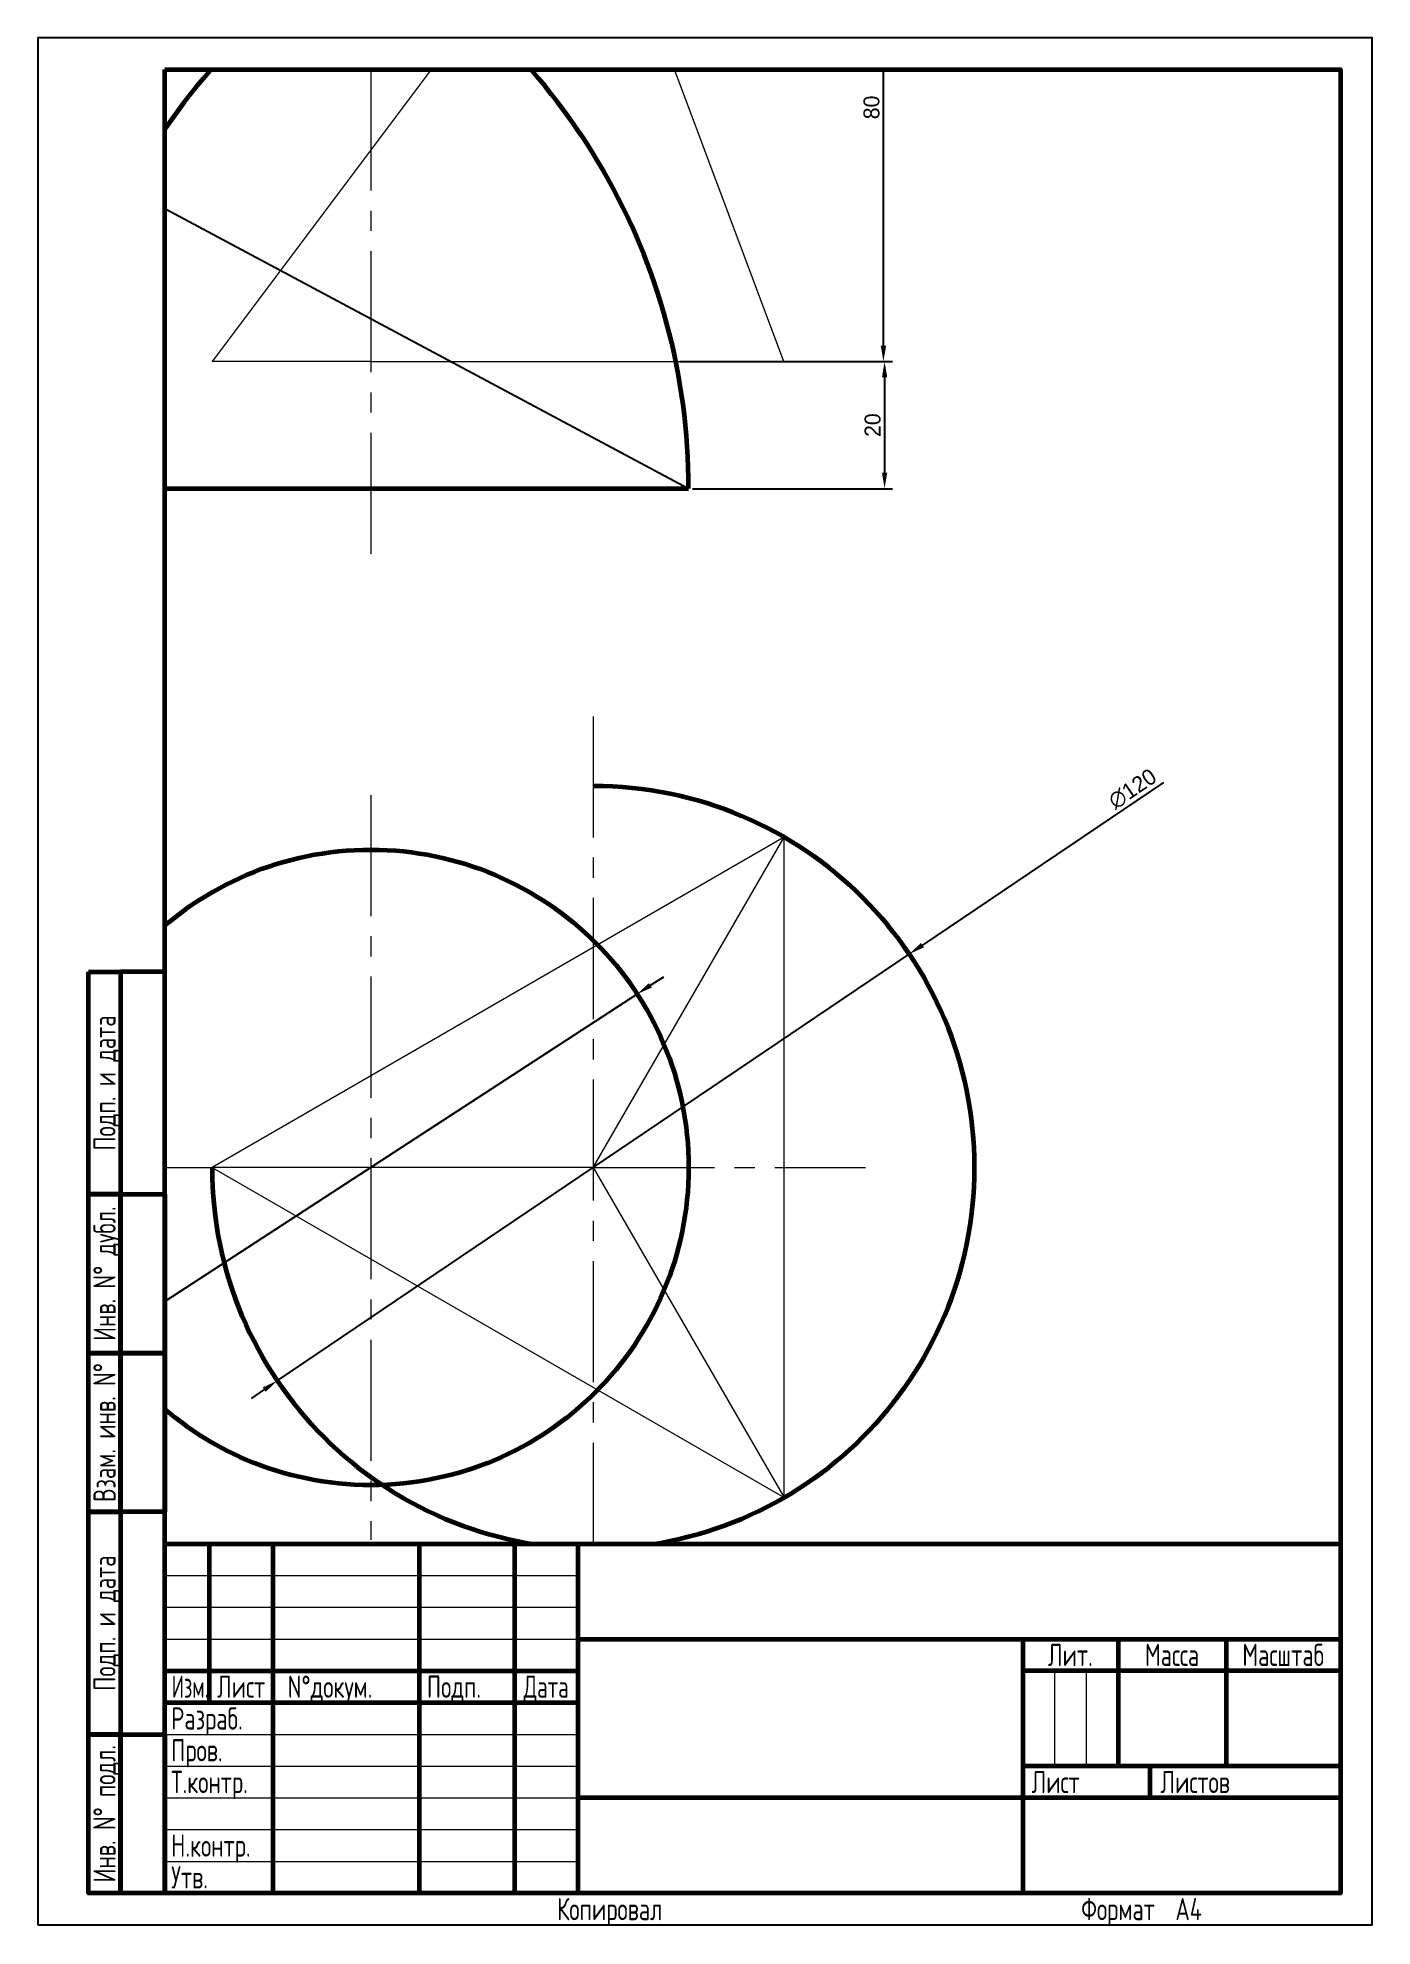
# Paper-space layout 'А4' of a CAD drawing. Header units: millimetres. Extents: x -3 to 207, y -3 to 294.
# The model-space entities are those that its viewports show. They can reach past a viewport. Long polylines and large blocks are cut down to what shows.
import ezdxf
from ezdxf.enums import TextEntityAlignment as Align

# ---------------------------------------------------------------- set-up
doc = ezdxf.new("R2010")
doc.units = ezdxf.units.MM
doc.linetypes.add('CENTER2', pattern=[28.575, 19.05, -3.175, 3.175, -3.175])
doc.layers.add('VPORTS', color=3, linetype='Continuous', plot=False)
for name, color, linetype, lineweight in [('КОНТУР', 7, 'Continuous', 60), ('ОСИ', 20, 'CENTER2', 20), ('РАМКА', 7, 'Continuous', 60), ('ТОНКИЕ', 7, 'Continuous', 20)]:
    doc.layers.add(name, color=color, linetype=linetype, lineweight=lineweight)
doc.styles.add('СПДС', font='geniso.shx', dxfattribs={"width": 0.8})
doc.dimstyles.new('ISO-25', dxfattribs={"dimtxt": 2.5, "dimasz": 2.5, "dimexe": 1.25, "dimexo": 0.625, "dimtad": 1, "dimtxsty": 'Standard', "dimcen": 2.5, "dimadec": 0, "dimazin": 0, "dimtfac": 1, "dimtmove": 0, "dimatfit": 3, "dimfxl": 1, "dimarcsym": 0})

# ---------------------------------------------------------------- blocks, each defined once
blk = doc.blocks.new('*U3')
at = {"color": 0, "linetype": 'Continuous', "lineweight": 25}
blk.add_lwpolyline([(-210, 0), (0, 0), (0, 297), (-210, 297)], close=True, dxfattribs=at)
at = {"color": 0, "linetype": 'Continuous', "lineweight": -2}
for points in [[(-190, 292), (-5, 292), (-5, 5), (-190, 5)], [(-202, 150), (-197, 150), (-197, 115), (-202, 115)], [(-197, 115), (-190, 115), (-190, 150), (-197, 150)], [(-202, 115), (-197, 115), (-197, 90), (-202, 90)], [(-197, 115), (-190, 115), (-190, 90), (-197, 90)], [(-202, 90), (-197, 90), (-197, 65), (-202, 65)], [(-197, 90), (-190, 90), (-190, 65), (-197, 65)], [(-202, 65), (-197, 65), (-197, 30), (-202, 30)], [(-197, 30), (-190, 30), (-190, 65), (-197, 65)], [(-202, 30), (-197, 30), (-197, 5), (-202, 5)], [(-197, 30), (-190, 30), (-190, 5), (-197, 5)]]:
    blk.add_lwpolyline(points, close=True, dxfattribs=at)
at = {"color": 0, "linetype": 'Continuous', "lineweight": 20, "style": 'СПДС', "width": 0.8}
for s, p in [('Подп. и дата', (-199.5, 132.5)), ('Инв. N%%D дубл.', (-199.5, 102.5)), ('Взам. инв. N%%D', (-199.5, 77.5)), ('Подп. и дата', (-199.5, 47.5)), ('Инв. N%%D подл.', (-199.5, 17.5))]:
    blk.add_text(s, height=3.5, rotation=90, dxfattribs=at).set_placement(p, align=Align.MIDDLE_CENTER)
blk = doc.blocks.new('*U4')
at = {"color": 0, "linetype": 'Continuous', "lineweight": -2}
for p, q in [((-178, 55), (-178, 30)), ((-168, 55), (-168, 0)), ((-145, 55), (-145, 0)), ((-130, 55), (-130, 0)), ((-120, 55), (-120, 0)), ((-120, 40), (0, 40)), ((-50, 40), (-50, 0)), ((-35, 40), (-35, 20)), ((-18, 40), (-18, 20)), ((-185, 35), (-120, 35)), ((0, 35), (-50, 35)), ((-185, 30), (-120, 30)), ((0, 20), (-50, 20)), ((-30, 20), (-30, 15)), ((0, 15), (-120, 15))]:
    blk.add_line(p, q, dxfattribs=at)
at = {"color": 0, "linetype": 'Continuous', "lineweight": 20}
for p, q in [((-185, 50), (-120, 50)), ((-185, 45), (-120, 45)), ((-185, 40), (-120, 40)), ((-45, 35), (-45, 20)), ((-40, 35), (-40, 20)), ((-185, 25), (-120, 25)), ((-185, 20), (-120, 20)), ((-185, 15), (-120, 15)), ((-185, 10), (-120, 10)), ((-185, 5), (-120, 5))]:
    blk.add_line(p, q, dxfattribs=at)
at = {"color": 0, "linetype": 'Continuous', "lineweight": -2}
blk.add_lwpolyline([(-185, 55), (0, 55), (0, 0), (-185, 0)], close=True, dxfattribs=at)
at = {"color": 0, "linetype": 'Continuous', "lineweight": 20, "style": 'СПДС'}
for s, width, p in [('Лит.', 0.8, (-42.5, 37.5)), ('Масса', 0.8, (-26.5, 37.5)), ('Масштаб', 0.8, (-9, 37.5)), ('Изм.', 0.7, (-181, 32.5)), ('Лист', 0.8, (-173, 32.5)), ('N%%Dдокум.', 0.8, (-159, 32.5)), ('Подп.', 0.8, (-139.5, 32.5)), ('Дата', 0.75, (-125, 32.5)), ('Лист', 0.8, (-44.82, 17.5)), ('Листов', 0.8, (-22.86, 17.5)), ('Копировал', 0.8, (-115, -2.5)), ('Формат', 0.8, (-35, -2.5))]:
    blk.add_text(s, height=3.5, dxfattribs=dict(at, width=width)).set_placement(p, align=Align.MIDDLE_CENTER)
at = {"color": 0, "linetype": 'Continuous', "lineweight": 20, "style": 'СПДС', "flags": 8}
for tag, height, width, p in [('IZM1', 3.5, 0.8, (-181.5, 50.75)), ('LIST1', 3.5, 0.8, (-173, 50.75)), ('NDOC1', 3.5, 0.7, (-157, 50.75)), ('DAT1', 3.5, 0.6, (-125, 50.75)), ('IZM2', 3.5, 0.8, (-181.5, 45.75)), ('LIST2', 3.5, 0.8, (-173, 45.75)), ('NDOC2', 3.5, 0.7, (-157, 45.75)), ('DAT2', 3.5, 0.6, (-125, 45.75)), ('OBOZNACHEN', 5, 0.8, (-60, 45)), ('IZM3', 3.5, 0.8, (-181.5, 40.75)), ('LIST3', 3.5, 0.8, (-173, 40.75)), ('NDOC3', 3.5, 0.7, (-157, 40.75)), ('DAT3', 3.5, 0.6, (-125, 40.75)), ('IZM4', 3.5, 0.8, (-181.5, 35.75)), ('LIST4', 3.5, 0.8, (-173, 35.75)), ('NDOC4', 3.5, 0.7, (-157, 35.75)), ('DAT4', 3.5, 0.6, (-125, 35.75)), ('NAME-PRODUKT1', 3.5, 0.8, (-85, 32.5)), ('NAME-PRODUKT2', 3.5, 0.8, (-85, 28)), ('DATE1', 3.5, 0.6, (-125, 25.75)), ('NAME-PRODUKT3', 3.5, 0.8, (-85, 23.5)), ('DATE2', 3.5, 0.6, (-125, 20.75)), ('DATE3', 3.5, 0.6, (-125, 15.75)), ('NAME-DOCUMENT', 3.5, 0.8, (-84.97, 16.5)), ('DATE4', 3.5, 0.6, (-125, 10.75)), ('NAME-MAT1', 3.5, 0.8, (-85, 10)), ('DATE5', 3.5, 0.6, (-125, 5.75)), ('NAME-MAT2', 3.5, 0.8, (-85, 5.5)), ('ORGANIZATION', 5, 0.7, (-25, 5.5)), ('ORGANIZATION1', 3.5, 0.8, (-25, 8)), ('ORGANIZATION2', 3.5, 0.8, (-25, 3)), ('DATE6', 3.5, 0.6, (-125, 0.75)), ('NAME-MAT3', 3.5, 0.8, (-85, 1))]:
    blk.add_attdef(tag, text='', height=height, dxfattribs=dict(at, width=width)).set_placement(p, align=Align.CENTER)
for tag, p, width in [('JOB1', (-184, 25.75), 0.8), ('NAME1', (-167, 25.75), 0.7), ('JOB2', (-184, 20.75), 0.8), ('NAME2', (-167, 20.75), 0.7), ('JOB3', (-184, 15.75), 0.8), ('NAME3', (-167, 15.75), 0.7), ('JOB4', (-184, 10.75), 0.8), ('NAME4', (-167, 10.75), 0.7), ('JOB5', (-184, 5.75), 0.8), ('NAME5', (-167, 5.75), 0.7), ('JOB6', (-184, 0.75), 0.8), ('NAME6', (-167, 0.75), 0.7), ('FORMAT', (-25.97, -4.25), 0.8)]:
    blk.add_attdef(tag, p, '', height=3.5, dxfattribs=dict(at, width=width))
at = {"color": 0, "linetype": 'Continuous', "lineweight": 20, "style": 'СПДС', "width": 0.8, "flags": 8}
for tag, p in [('STAGE', (-47.5, 27.5)), ('MASSA', (-26.5, 27.5)), ('SCALE', (-9, 27.5)), ('LIST', (-35, 17.5)), ('LISTS', (-8.32, 17.5))]:
    blk.add_attdef(tag, text='', height=3.5, dxfattribs=at).set_placement(p, align=Align.MIDDLE_CENTER)
blk = doc.blocks.new('*D8')
at = {"layer": 'Defpoints', "color": 0, "transparency": 16777216}
for p in [(149.93, 33.12), (184.93, 20.71), (184.93, 8.6)]:
    blk.add_point(p, dxfattribs=at)
at = {"layer": 'ТОНКИЕ', "color": 0, "lineweight": -2, "transparency": 16777216}
for p, q in [((149.93, 32.5), (149.93, 7.35)), ((184.93, 20.08), (184.93, 7.35)), ((152.43, 8.6), (182.43, 8.6))]:
    blk.add_line(p, q, dxfattribs=at)
at = {"layer": 'ТОНКИЕ', "color": 0, "transparency": 16777216}
for points in [[(152.43, 9.02), (152.43, 8.19), (149.93, 8.6)], [(182.43, 9.02), (182.43, 8.19), (184.93, 8.6)]]:
    blk.add_solid(points, dxfattribs=at)
at = {"layer": 'ТОНКИЕ', "color": 0, "transparency": 16777216, "insert": (167.43, 10.48), "char_height": 2.5, "attachment_point": 5}
blk.add_mtext('35', dxfattribs=at)
blk = doc.blocks.new('*D9')
at = {"layer": 'Defpoints', "color": 0, "transparency": 16777216}
for p in [(191.82, 119.01), (108.03, 64.43)]:
    blk.add_point(p, dxfattribs=at)
at = {"layer": 'ТОНКИЕ', "color": 0, "lineweight": -2, "transparency": 16777216}
for p, q in [((191.82, 119.01), (108.03, 64.43)), ((193.92, 120.38), (196.01, 121.74)), ((67.16, 37.81), (105.94, 63.07))]:
    blk.add_line(p, q, dxfattribs=at)
at = {"layer": 'ТОНКИЕ', "color": 0, "transparency": 16777216}
for points in [[(193.69, 120.73), (194.14, 120.03), (191.82, 119.01)], [(105.71, 63.42), (106.16, 62.72), (108.03, 64.43)]]:
    blk.add_solid(points, dxfattribs=at)
at = {"layer": 'ТОНКИЕ', "color": 0, "transparency": 16777216, "insert": (69.81, 41.77), "char_height": 2.5, "attachment_point": 5, "rotation": 33.0806}
blk.add_mtext('∅100', dxfattribs=at)
blk = doc.blocks.new('*D10')
at = {"layer": 'Defpoints', "color": 0, "transparency": 16777216}
for p in [(234.65, 125.3), (135.2, 58.15)]:
    blk.add_point(p, dxfattribs=at)
at = {"layer": 'ТОНКИЕ', "color": 0, "lineweight": -2, "transparency": 16777216}
for p, q in [((274.63, 152.3), (236.72, 126.7)), ((135.2, 58.15), (234.65, 125.3)), ((133.13, 56.75), (131.06, 55.35))]:
    blk.add_line(p, q, dxfattribs=at)
at = {"layer": 'ТОНКИЕ', "color": 0, "transparency": 16777216}
for points in [[(236.49, 127.05), (236.96, 126.36), (234.65, 125.3)], [(132.9, 57.09), (133.36, 56.4), (135.2, 58.15)]]:
    blk.add_solid(points, dxfattribs=at)
at = {"layer": 'ТОНКИЕ', "color": 0, "transparency": 16777216, "insert": (269.78, 151.29), "char_height": 2.5, "attachment_point": 5, "rotation": 34.0311}
blk.add_mtext('∅120', dxfattribs=at)
blk = doc.blocks.new('*D11')
at = {"layer": 'Defpoints', "color": 0, "transparency": 16777216}
for p in [(111.72, 245.66), (199.93, 198.54)]:
    blk.add_point(p, dxfattribs=at)
at = {"layer": 'ТОНКИЕ', "color": 0, "lineweight": -2, "transparency": 16777216}
for p, q in [((87, 258.87), (109.52, 246.84)), ((199.93, 198.54), (111.72, 245.66))]:
    blk.add_line(p, q, dxfattribs=at)
at = {"layer": 'ТОНКИЕ', "color": 0, "transparency": 16777216}
blk.add_solid([(109.71, 247.21), (109.32, 246.47), (111.72, 245.66)], dxfattribs=at)
at = {"layer": 'ТОНКИЕ', "color": 0, "transparency": 16777216, "insert": (91.74, 258.46), "char_height": 2.5, "attachment_point": 5, "rotation": 331.8886}
blk.add_mtext('R100', dxfattribs=at)
blk = doc.blocks.new('*D12')
at = {"layer": 'Defpoints', "color": 0, "transparency": 16777216}
for p in [(184.93, 298.54), (230.58, 298.54), (214.93, 218.54)]:
    blk.add_point(p, dxfattribs=at)
at = {"layer": 'ТОНКИЕ', "color": 0, "lineweight": -2, "transparency": 16777216}
for p, q in [((185.55, 298.54), (231.83, 298.54)), ((230.58, 221.04), (230.58, 296.04)), ((215.55, 218.54), (231.83, 218.54))]:
    blk.add_line(p, q, dxfattribs=at)
at = {"layer": 'ТОНКИЕ', "color": 0, "transparency": 16777216}
for points in [[(230.16, 296.04), (231, 296.04), (230.58, 298.54)], [(230.16, 221.04), (231, 221.04), (230.58, 218.54)]]:
    blk.add_solid(points, dxfattribs=at)
at = {"layer": 'ТОНКИЕ', "color": 0, "transparency": 16777216, "insert": (228.71, 258.54), "char_height": 2.5, "attachment_point": 5, "rotation": 90}
blk.add_mtext('80', dxfattribs=at)
blk = doc.blocks.new('*D13')
at = {"layer": 'Defpoints', "color": 0, "transparency": 16777216}
for p in [(197.91, 218.54), (199.93, 198.54), (230.76, 198.54)]:
    blk.add_point(p, dxfattribs=at)
at = {"layer": 'ТОНКИЕ', "color": 0, "lineweight": -2, "transparency": 16777216}
for p, q in [((198.53, 218.54), (232.01, 218.54)), ((230.76, 216.04), (230.76, 201.04)), ((200.55, 198.54), (232.01, 198.54))]:
    blk.add_line(p, q, dxfattribs=at)
at = {"layer": 'ТОНКИЕ', "color": 0, "transparency": 16777216}
for points in [[(230.35, 216.04), (231.18, 216.04), (230.76, 218.54)], [(230.35, 201.04), (231.18, 201.04), (230.76, 198.54)]]:
    blk.add_solid(points, dxfattribs=at)
at = {"layer": 'ТОНКИЕ', "color": 0, "transparency": 16777216, "insert": (228.89, 208.54), "char_height": 2.5, "attachment_point": 5, "rotation": 90}
blk.add_mtext('20', dxfattribs=at)

msp = doc.modelspace()

# ---------------------------------------------------------------- linework, layer by layer
at = {"layer": 'КОНТУР'}
msp.add_line((99.926, 198.544), (199.926, 198.544), dxfattribs=at)
msp.add_circle((149.926, 91.724), 50, dxfattribs=at)
for centre, radius, start, end in [((199.926, 198.544), 100, 120, 180), ((99.926, 198.544), 100, 0, 60), ((184.926, 91.724), 60, 180, 90)]:
    msp.add_arc(centre, radius, start, end, dxfattribs=at)
at = {"layer": 'ОСИ'}
for p, q in [((149.926, 292.88), (149.926, 185.776)), ((184.926, 162.701), (184.926, 20.705)), ((149.926, 150.323), (149.926, 33.125)), ((86.247, 91.724), (124.947, 91.724)), ((184.926, 91.724), (227.768, 91.724))]:
    msp.add_line(p, q, dxfattribs=at)
at = {"layer": 'ТОНКИЕ'}
for p, q in [((184.926, 298.544), (124.926, 218.544)), ((214.926, 218.544), (184.926, 298.544)), ((149.926, 218.544), (124.926, 218.544)), ((149.926, 218.544), (214.926, 218.544)), ((184.926, 91.724), (214.947, 143.673)), ((184.926, 91.703), (124.926, 91.724)), ((184.926, 91.703), (214.947, 39.774))]:
    msp.add_line(p, q, dxfattribs=at)
msp.add_lwpolyline([(124.947, 91.724), (214.947, 39.762), (214.947, 143.685)], close=True, dxfattribs=at)

# ---------------------------------------------------------------- dimensions: what is measured, and where the dimension line sits
for base, p1, p2, picture, middle in [((230.58, 298.544), (214.926, 218.544), (184.926, 298.544), '*D12', (228.705, 258.544)), ((230.764, 198.544), (197.906, 218.544), (199.926, 198.544), '*D13', (228.889, 208.544))]:
    dim = msp.add_linear_dim(base=base, p1=p1, p2=p2, angle=90, dimstyle='ISO-25', dxfattribs=at)
    dim.commit()
    dim.dimension.update_dxf_attribs({"geometry": picture, "text_midpoint": middle})
dim = msp.add_radius_dim(center=(199.926, 198.544), mpoint=(111.723, 245.663), dimstyle='ISO-25', dxfattribs=at)
dim.commit()
dim.dimension.update_dxf_attribs({"geometry": '*D11', "text_midpoint": (90.858, 256.809), "dimtype": 164})
for p1, p2, picture, middle in [((135.202, 58.145), (234.65, 125.302), '*D10', (270.829, 149.734)), ((191.821, 119.015), (108.031, 64.433), '*D9', (70.83, 40.2))]:
    dim = msp.add_diameter_dim_2p(p1=p1, p2=p2, dimstyle='ISO-25', dxfattribs=at)
    dim.commit()
    dim.dimension.update_dxf_attribs({"geometry": picture, "text_midpoint": middle, "dimtype": 163})
dim = msp.add_linear_dim(base=(184.926, 8.603), p1=(149.926, 33.125), p2=(184.926, 20.705), dimstyle='ISO-25', dxfattribs=at)
dim.commit()
dim.dimension.update_dxf_attribs({"geometry": '*D8', "text_midpoint": (167.426, 10.478)})

psp = doc.layouts.new('А4')

# ---------------------------------------------------------------- block references
at = {"layer": 'РАМКА'}
psp.add_blockref('*U3', (206.66, -3.06), dxfattribs=at)
ref = psp.add_blockref('*U4', (201.66, 1.94), dxfattribs=at)
ref.add_attrib('JOB1', 'Разраб.', (17.66, 27.69), dxfattribs={"layer": '0', "color": 0, "linetype": 'Continuous', "lineweight": 20, "height": 3.5, "style": 'СПДС', "width": 0.8})
ref.add_attrib('JOB2', 'Пров.', (17.66, 22.69), dxfattribs={"layer": '0', "color": 0, "linetype": 'Continuous', "lineweight": 20, "height": 3.5, "style": 'СПДС', "width": 0.8})
ref.add_attrib('JOB3', 'Т.контр.', (17.66, 17.69), dxfattribs={"layer": '0', "color": 0, "linetype": 'Continuous', "lineweight": 20, "height": 3.5, "style": 'СПДС', "width": 0.8})
ref.add_attrib('JOB5', 'Н.контр.', (17.66, 7.69), dxfattribs={"layer": '0', "color": 0, "linetype": 'Continuous', "lineweight": 20, "height": 3.5, "style": 'СПДС', "width": 0.8})
ref.add_attrib('JOB6', 'Утв.', (17.66, 2.69), dxfattribs={"layer": '0', "color": 0, "linetype": 'Continuous', "lineweight": 20, "height": 3.5, "style": 'СПДС', "width": 0.8})
ref.add_attrib('FORMAT', 'A4', (175.69, -2.31), dxfattribs={"layer": '0', "color": 0, "linetype": 'Continuous', "lineweight": 20, "height": 3.5, "style": 'СПДС', "width": 0.8})

# ---------------------------------------------------------------- viewports
at = {"layer": 'VPORTS'}
psp.add_viewport(center=(109.16, 172.94), size=(185, 232), view_center_point=(210, 148.5), view_height=232, dxfattribs=at)

doc.saveas('drawing.dxf')
